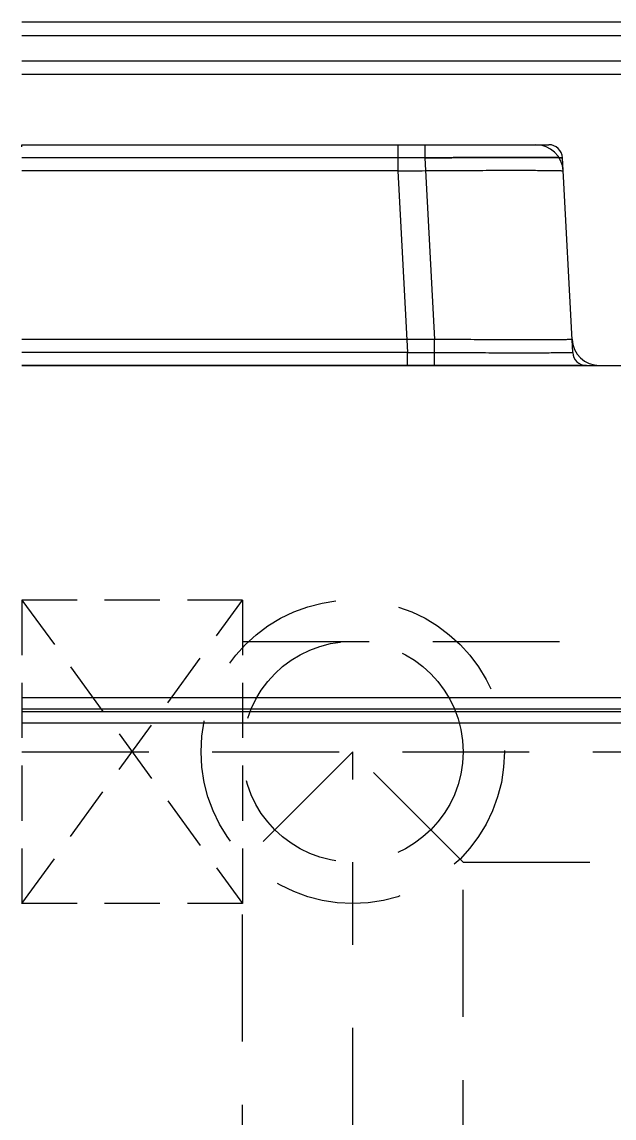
# Model space of a CAD drawing. Header units: millimetres. Extents: x 28656 to 29764, y -21384 to -20601.
# Drawn here: x 29143.28 to 29164.76, y -21176.56 to -21136.84 of the extents above; entities that cross this region are included whole.
import ezdxf

# ---------------------------------------------------------------- set-up
doc = ezdxf.new("R2010")
doc.units = ezdxf.units.MM
doc.header["$LTSCALE"] = 8
doc.linetypes.add('CENTER', pattern=[2, 1.25, -0.25, 0.25, -0.25])
doc.linetypes.add('HIDDEN', pattern=[0.375, 0.25, -0.125])
doc.layers.add('Cav-cor', color=30, linetype='Continuous')
doc.layers.add('WT', color=4, linetype='Continuous')
doc.layers.add('dim', color=3, linetype='Continuous', lineweight=15)

# ---------------------------------------------------------------- blocks, each defined once
blk = doc.blocks.new('20150513.114825')
at = {"layer": 'WT', "color": 125, "linetype": 'HIDDEN'}
for p, q in [((-5.5, 8), (5.5, 8)), ((5.5, 8), (-5.5, 0)), ((-5.5, 8), (5.5, 0)), ((-5.5, 0), (-5.5, 8)), ((5.5, 0), (5.5, 8)), ((-5.5, 0), (5.5, 0))]:
    blk.add_line(p, q, dxfattribs=at)
blk = doc.blocks.new('20160903.083224')
at = {"layer": 'Cav-cor', "color": 241}
for p, q in [((-80.907, 18.138), (-37.069, 18.138)), ((-36.569, 17.638), (-80.907, 17.638)), ((-80.907, 16.728), (-35.907, 16.728)), ((-35.407, 16.228), (-80.907, 16.228)), ((-80.907, 13.688), (-61.8, 13.688)), ((-80.907, 13.617), (-80.906, 13.648)), ((-80.902, 13.686), (-80.9, 13.688)), ((-67.268, 13.688), (-67.268, 12.74)), ((-66.294, 13.688), (-66.294, 13.214)), ((-66.294, 13.214), (-80.907, 13.214)), ((-66.294, 13.214), (-65.949, 6.635)), ((-61.426, 13.219), (-61.428, 13.219)), ((-60.931, 6.162), (-61.301, 13.214)), ((-67.268, 12.74), (-80.907, 12.74)), ((-67.268, 12.74), (-66.923, 6.162)), ((-65.949, 6.635), (-80.907, 6.635)), ((-65.949, 5.688), (-65.949, 6.635)), ((-66.923, 6.162), (-80.907, 6.162)), ((-66.923, 5.688), (-66.923, 6.162)), ((-60.432, 5.688), (-80.907, 5.688)), ((-60.432, 5.688), (18.619, 5.688)), ((-43.307, -6.362), (-80.907, -6.362)), ((-42.377, -6.772), (-80.907, -6.772)), ((-43.807, -6.862), (-80.907, -6.862)), ((-42.877, -7.272), (-80.907, -7.272))]:
    blk.add_line(p, q, dxfattribs=at)
for centre, radius, start, end in [((-62.275, 12.688), 1, 3, 90), ((-61.8, 13.188), 0.5, 3, 90), ((-59.958, 6.688), 1, 183, 270), ((-60.432, 6.188), 0.5, 183, 270)]:
    blk.add_arc(centre, radius, start, end, dxfattribs=at)
for points, knots in [([(-80.906, 13.648), (-80.906, 13.656), (-80.905, 13.669), (-80.904, 13.682), (-80.902, 13.686)], [0, 0, 0, 0, 0.658565, 1, 1, 1, 1]), ([(-66.294, 13.214), (-65.97, 13.216), (-65.333, 13.219), (-64.548, 13.221), (-63.948, 13.223), (-63.529, 13.224), (-63.137, 13.225), (-62.775, 13.225), (-62.447, 13.225), (-62.156, 13.224), (-61.938, 13.223), (-61.784, 13.223), (-61.685, 13.222), (-61.597, 13.221), (-61.52, 13.22), (-61.455, 13.22), (-61.401, 13.219), (-61.364, 13.218), (-61.34, 13.217), (-61.326, 13.216), (-61.316, 13.216), (-61.308, 13.215), (-61.304, 13.215), (-61.301, 13.214), (-61.301, 13.214)], [0, 0, 0, 0, 0.195084, 0.382682, 0.471401, 0.555581, 0.634409, 0.707123, 0.773021, 0.83147, 0.881905, 0.903964, 0.923845, 0.9415, 0.956888, 0.969973, 0.980723, 0.989114, 0.992419, 0.995128, 0.997239, 0.998752, 0.999668, 1, 1, 1, 1]), ([(-61.428, 13.219), (-61.513, 13.221), (-61.727, 13.222), (-62.312, 13.225), (-63.3, 13.225), (-64.708, 13.221), (-65.745, 13.217), (-66.294, 13.214)], [0, 0, 0, 0, 0.052517, 0.131748, 0.36078, 0.661442, 1, 1, 1, 1]), ([(-61.301, 13.214), (-61.301, 13.215), (-61.305, 13.215), (-61.31, 13.216), (-61.32, 13.216), (-61.334, 13.217), (-61.351, 13.217), (-61.382, 13.218), (-61.408, 13.219), (-61.426, 13.219)], [0, 0, 0, 0, 0.01693, 0.064399, 0.142912, 0.252505, 0.393114, 0.564652, 1, 1, 1, 1]), ([(-67.268, 12.74), (-66.878, 12.743), (-66.114, 12.749), (-65.173, 12.755), (-64.453, 12.759), (-63.95, 12.76), (-63.479, 12.761), (-63.045, 12.762), (-62.651, 12.761), (-62.302, 12.76), (-62.041, 12.759), (-61.856, 12.757), (-61.737, 12.756), (-61.631, 12.755), (-61.539, 12.753), (-61.461, 12.751), (-61.396, 12.749), (-61.352, 12.748), (-61.323, 12.746), (-61.306, 12.745), (-61.294, 12.744), (-61.284, 12.743), (-61.28, 12.742), (-61.276, 12.741), (-61.276, 12.74)], [0, 0, 0, 0, 0.19505, 0.38261, 0.47131, 0.555472, 0.634284, 0.706986, 0.772876, 0.83132, 0.881757, 0.903818, 0.923702, 0.941363, 0.956758, 0.96985, 0.98061, 0.989013, 0.992325, 0.995042, 0.997163, 0.998689, 0.999624, 1, 1, 1, 1]), ([(-60.956, 6.635), (-60.956, 6.635), (-60.959, 6.634), (-60.963, 6.633), (-60.971, 6.631), (-60.986, 6.63), (-61.014, 6.628), (-61.055, 6.626), (-61.109, 6.624), (-61.174, 6.622), (-61.251, 6.621), (-61.375, 6.619), (-61.558, 6.617), (-61.809, 6.615), (-62.1, 6.614), (-62.428, 6.614), (-62.79, 6.614), (-63.183, 6.615), (-63.602, 6.617), (-64.202, 6.62), (-64.987, 6.626), (-65.625, 6.632), (-65.949, 6.635)], [0, 0, 0, 0, 0.000382, 0.001303, 0.00281, 0.00491, 0.010895, 0.019255, 0.029972, 0.043025, 0.058382, 0.07601, 0.117904, 0.168309, 0.226744, 0.292645, 0.365376, 0.444231, 0.528446, 0.617204, 0.804872, 1, 1, 1, 1]), ([(-66.923, 6.162), (-66.534, 6.16), (-65.769, 6.157), (-64.827, 6.154), (-64.107, 6.152), (-63.604, 6.151), (-63.133, 6.151), (-62.699, 6.151), (-62.305, 6.151), (-61.956, 6.151), (-61.694, 6.152), (-61.51, 6.153), (-61.391, 6.154), (-61.285, 6.154), (-61.193, 6.155), (-61.115, 6.156), (-61.051, 6.157), (-61.006, 6.158), (-60.978, 6.159), (-60.961, 6.159), (-60.949, 6.16), (-60.939, 6.16), (-60.935, 6.161), (-60.931, 6.161), (-60.931, 6.162)], [0, 0, 0, 0, 0.195132, 0.382793, 0.471545, 0.555755, 0.634609, 0.707341, 0.773248, 0.831695, 0.882117, 0.904165, 0.924032, 0.941671, 0.957041, 0.970105, 0.980833, 0.9892, 0.992493, 0.995188, 0.997286, 0.998785, 0.999687, 1, 1, 1, 1])]:
    blk.add_open_spline(points, degree=3, knots=knots, dxfattribs=at)

msp = doc.modelspace()

# ---------------------------------------------------------------- linework, layer by layer
at = {"layer": 'Cav-cor', "color": 241}
msp.add_line((29143.28, -21149.289), (29263.28, -21149.289), dxfattribs=at)
at = {"layer": 'WT', "color": 125, "linetype": 'HIDDEN', "ltscale": 2.3}
for p, q in [((29151.28, -21159.289), (29253.28, -21159.289)), ((29143.28, -21163.289), (29251.28, -21163.289)), ((29155.28, -21163.289), (29151.28, -21167.289)), ((29159.28, -21167.289), (29155.28, -21163.289)), ((29151.28, -21208.289), (29151.28, -21167.289)), ((29159.28, -21167.289), (29247.28, -21167.289)), ((29159.28, -21214.289), (29159.28, -21167.289))]:
    msp.add_line(p, q, dxfattribs=at)
at = {"layer": 'WT', "color": 125, "linetype": 'CENTER', "ltscale": 1.5}
msp.add_line((29155.28, -21212.289), (29155.28, -21163.289), dxfattribs=at)
at = {"layer": 'WT', "color": 125, "linetype": 'HIDDEN', "ltscale": 2.3}
for radius in [5.5, 4]:
    msp.add_circle((29155.28, -21163.289), radius, dxfattribs=at)

# ---------------------------------------------------------------- block references
at = {"layer": 'dim'}
msp.add_blockref('20160903.083224', (29224.187, -21154.977), dxfattribs=at)
at = {"layer": 'WT', "color": 125, "linetype": 'HIDDEN', "ltscale": 2.3, "xscale": -1, "rotation": 89.99999999999999}
msp.add_blockref('20150513.114825', (29151.28, -21163.289), dxfattribs=at)

doc.saveas('drawing.dxf')
